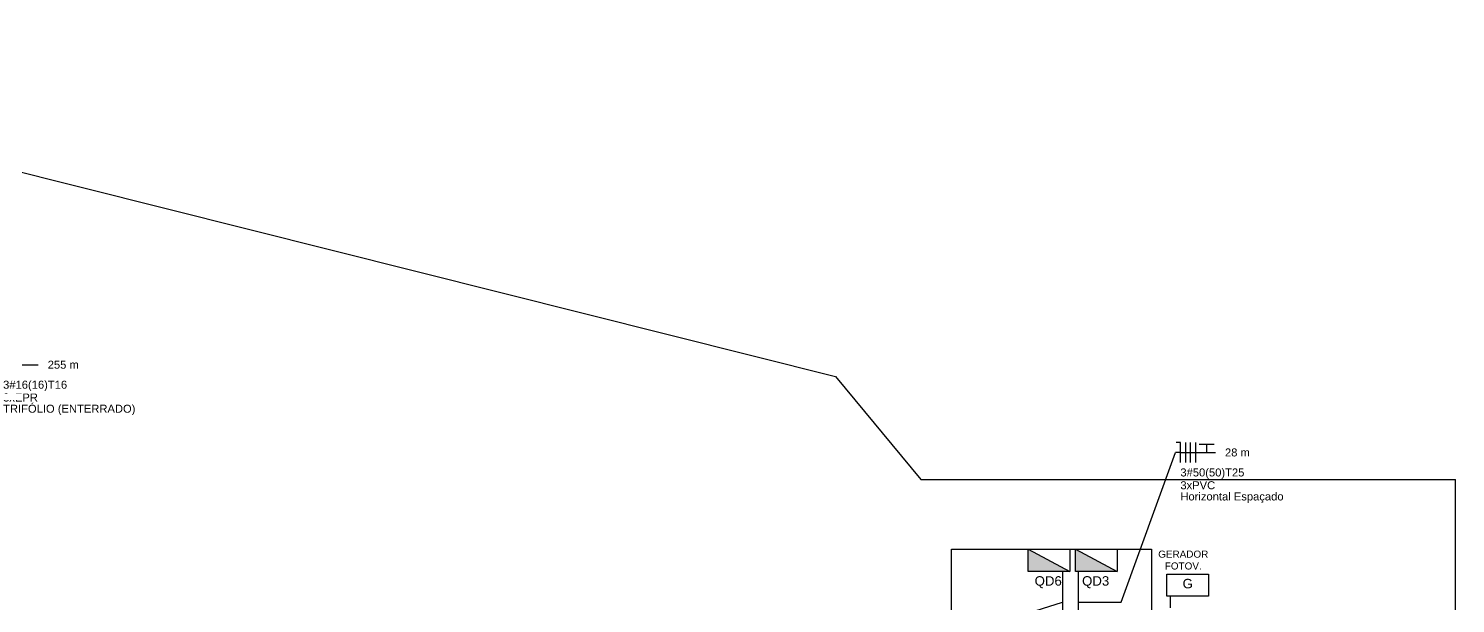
# Model space of a CAD drawing. Header units: millimetres. Extents: x 1551 to 2534, y 1531 to 1943.
# Drawn here: x 1793.7 to 2150.2, y 1799.7 to 1943.4 of the extents above; entities that cross this region are included whole.
import ezdxf
from ezdxf.enums import TextEntityAlignment as Align

# ---------------------------------------------------------------- set-up
doc = ezdxf.new("R2010")
doc.units = ezdxf.units.MM
doc.header["$LTSCALE"] = 0.25
for name, pattern in [('ACAD_ISO03W100', [30, 12, -18]), ('CONTINU', [0]), ('CONTINUO', [0])]:
    doc.linetypes.add(name, pattern=pattern)
for name, color, linetype in [('arquitetonico', 1, 'CONTINUO'), ('blocos qd', 3, 'CONTINUO'), ('blocos qd tbm', 3, 'Continuous'), ('Cabos aereo', 6, 'Continuous'), ('texto', 2, 'ACAD_ISO03W100')]:
    doc.layers.add(name, color=color, linetype=linetype)
doc.styles.get("Standard").update_dxf_attribs({"font": 'arial.ttf'})

# ---------------------------------------------------------------- blocks, each defined once
blk = doc.blocks.new('Gerador')
at = {"layer": 'blocos qd'}
blk.add_lwpolyline([(0, 0), (-8.78, 0), (-8.78, 4.7), (0, 4.7)], close=True, dxfattribs=at)
at = {"layer": 'blocos qd', "insert": (-8.78, 3.67), "char_height": 2, "attachment_point": 1}
blk.add_mtext_dynamic_manual_height_columns('\\pxqc;G', width=8.7836, gutter_width=10, heights=[3.67], dxfattribs=at)
blk = doc.blocks.new('Qterminal')
at = {"layer": 'blocos qd tbm'}
h = blk.add_hatch(color=256, dxfattribs=at)
h.dxf.hatch_style = 1
h.paths.add_polyline_path([(-8.78, 4.7), (-8.78, 0), (0, 0)])
blk.add_line((-8.78, 4.7), (0, 0), dxfattribs=at)
blk.add_lwpolyline([(0, 0), (-8.78, 0), (-8.78, 4.7), (0, 4.7)], close=True, dxfattribs=at)
blk = doc.blocks.new('CABOESPECI')
at = {"layer": 'texto', "linetype": 'Continuous'}
blk.add_line((0, 0), (8.75, 0), dxfattribs=at)
at = {"layer": 'texto', "linetype": 'CONTINU'}
for p, q in [((1.25, 2.5), (1.25, -2.5)), ((2.5, -2.5), (2.5, 2.5)), ((3.75, 2.5), (3.75, -2.5))]:
    blk.add_line(p, q, dxfattribs=at)
for tag, p in [('DISTANCI', (11.14, 0)), ('INDICACAO', (0, -5)), ('ESPECIFICACAO', (0, -8.2)), ('ENTERRADO', (0, -11))]:
    blk.add_attdef(tag, text='', height=2, dxfattribs=at).set_placement(p, align=Align.MIDDLE_LEFT)

msp = doc.modelspace()

# ---------------------------------------------------------------- linework, layer by layer
at = {"layer": 'arquitetonico', "color": 1, "linetype": 'CONTINUO'}
msp.add_line((1648.62, 1943.43), (1995.29, 1856.45), dxfattribs=at)
at = {"layer": 'arquitetonico', "linetype": 'CONTINUO'}
msp.add_line((1995.29, 1856.45), (2016.64, 1830.71), dxfattribs=at)
at = {"layer": 'arquitetonico', "linetype": 'Continuous'}
for p in [(2016.64, 1830.71), (2150.24, 1555.71)]:
    msp.add_line(p, (2150.24, 1830.71), dxfattribs=at)
at = {"layer": 'arquitetonico', "linetype": 'CONTINUO'}
msp.add_lwpolyline([(2024.32, 1813.3), (2074.32, 1813.3), (2074.32, 1763.3), (2024.32, 1763.3)], close=True, dxfattribs=at)
at = {"layer": 'Cabos aereo'}
for p, q in [((2052.02, 1807.75), (2052.02, 1773.93)), ((2055.97, 1807.75), (2055.97, 1775.12)), ((2078.97, 1801.54), (2078.97, 1798.68))]:
    msp.add_line(p, q, dxfattribs=at)
at = {"layer": 'texto', "linetype": 'CONTINU'}
for p, q in [((2081.5, 1839.98), (2080.42, 1839.98)), ((2081.5, 1834.98), (2081.5, 1839.98)), ((2066.69, 1800.08), (2080.25, 1837.48)), ((2081.5, 1837.48), (2080.25, 1837.48)), ((2089.92, 1839.48), (2086.2, 1839.48)), ((2088.06, 1839.48), (2088.06, 1837.48)), ((2042.08, 1796.89), (2052.02, 1800.08)), ((2055.97, 1800.08), (2066.69, 1800.08))]:
    msp.add_line(p, q, dxfattribs=at)

# ---------------------------------------------------------------- block references
at = {"layer": 'blocos qd', "xscale": 1.181771706510828, "yscale": 1.181771706510828, "zscale": 1.181771706510828}
for name, p in [('Qterminal', (2053.85, 1807.75)), ('Qterminal', (2065.7, 1807.75)), ('Gerador', (2088.52, 1801.54))]:
    msp.add_blockref(name, p, dxfattribs=at)
at = {"layer": 'texto', "linetype": 'CONTINU'}
for p, values in [((1787.31, 1859.41), {'ESPECIFICACAO': '3xEPR', 'INDICACAO': '3#16(16)T16', 'DISTANCI': '255 m', 'ENTERRADO': 'TRIFÓLIO (ENTERRADO)'}), ((2081.5, 1837.48), {'ESPECIFICACAO': '3xPVC ', 'INDICACAO': '3#50(50)T25', 'DISTANCI': '28 m', 'ENTERRADO': 'Horizontal Espaçado'})]:
    msp.add_blockref('CABOESPECI', p, dxfattribs=at).add_auto_attribs(values)

# ---------------------------------------------------------------- texts
at = {"layer": 'texto', "attachment_point": 1}
for s, width, insert, char_height in [('\\pxqc;GERADOR \\PFOTOV.', 8.2753, (2078.08, 1812.95), 1.7727), ('QD6', 7.0086, (2045.08, 1806.55), 2.364), ('QD3', 7.0086, (2056.93, 1806.55), 2.364)]:
    msp.add_mtext_dynamic_manual_height_columns(s, width=width, gutter_width=14.77, heights=[0], dxfattribs=dict(at, insert=insert, char_height=char_height))

doc.saveas('drawing.dxf')
